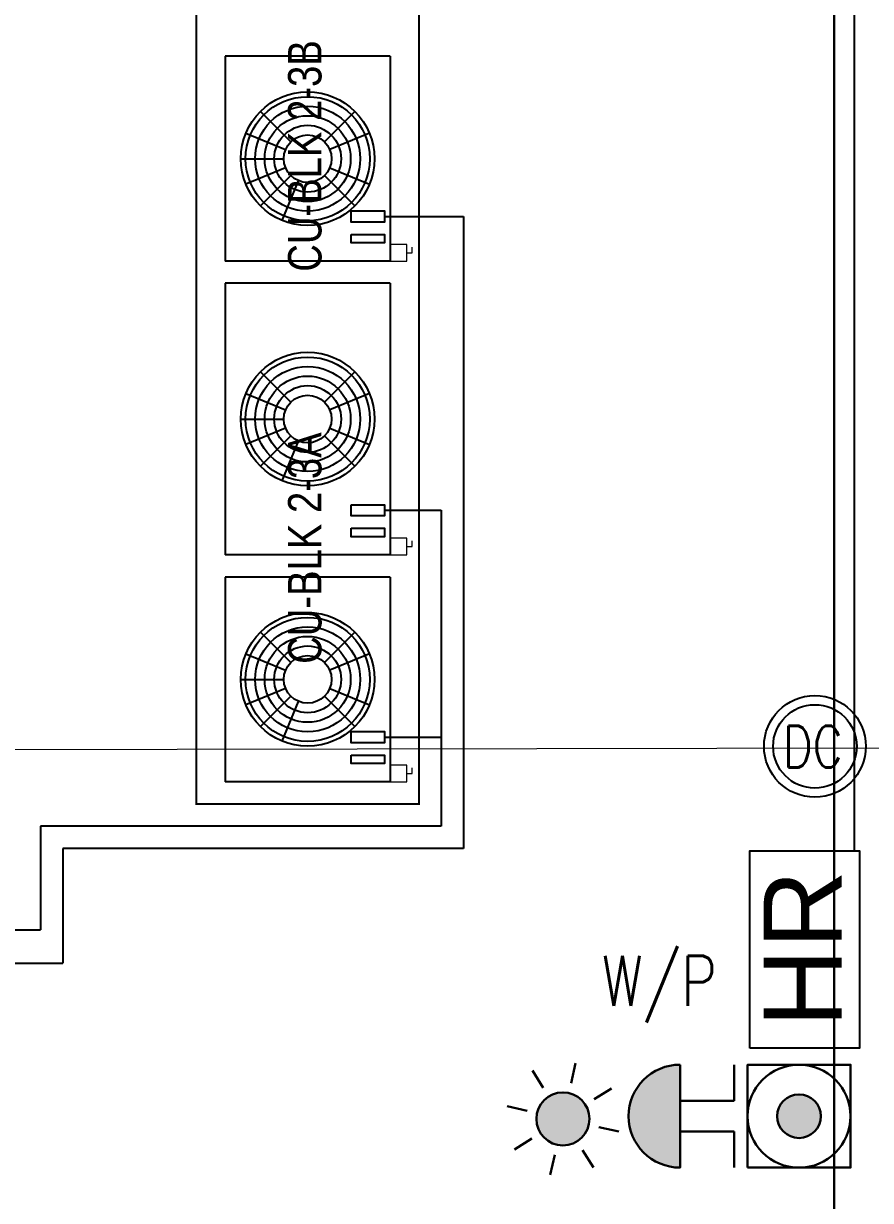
# Model space of a CAD drawing. Header units: millimetres. Extents: x -47219 to 440296, y -79832 to 7189.
# Drawn here: x 49500 to 53303, y -55616 to -50327 of the extents above; entities that cross this region are included whole.
import ezdxf

# ---------------------------------------------------------------- set-up
doc = ezdxf.new("R2010")
doc.units = ezdxf.units.MM
doc.linetypes.add('IMPORT-FIRE_ALARM', pattern=[0])
for name, color, linetype, lineweight in [('BLK_2 - 3RD STOREY  LOWER ROOF PLAN-archi clean_25 SEPT 2024$0$A-_WALL----_E', 8, 'Continuous', 9), ('BLK_2 - 3RD STOREY  LOWER ROOF PLAN-archi clean_25 SEPT 2024$0$M-ACMV TEXT', 8, 'Continuous', 5), ('BLK_2 - 3RD STOREY  LOWER ROOF PLAN-archi clean_25 SEPT 2024$0$M-ACMV_Control Panel', 8, 'Continuous', 20), ('BLK_2 - 3RD STOREY  LOWER ROOF PLAN-archi clean_25 SEPT 2024$0$M-ACMV_Power', 8, 'BLK_2 - 3RD STOREY  LOWER ROOF PLAN-archi clean_25 SEPT 2024$0$REFRIGERANT', 0), ('M-_FIREALAM_E-', 1, 'IMPORT-FIRE_ALARM', 30), ('M-_SPRKPIEX_E-', 1, 'Continuous', 30)]:
    doc.layers.add(name, color=color, linetype=linetype, lineweight=lineweight)
for name, color, linetype in [('BLK_2 - 3RD STOREY  LOWER ROOF PLAN-archi clean_25 SEPT 2024$0$M-_ACON-MVEN-_N', 8, 'Continuous'), ('BLK_2 - 3RD STOREY  LOWER ROOF PLAN-archi clean_25 SEPT 2024$0$M-ACMV_Condensing Unit', 8, 'Continuous'), ('BLK_2 - 3RD STOREY  LOWER ROOF PLAN-archi clean_25 SEPT 2024$0$M-ACMV_Plinth', 8, 'Continuous'), ('BLK_2 - 3RD STOREY  LOWER ROOF PLAN-archi clean_25 SEPT 2024$0$M-ACMV_Ref Pipe', 8, 'BLK_2 - 3RD STOREY  LOWER ROOF PLAN-archi clean_25 SEPT 2024$0$500-1-RP'), ('M-FIRE----_E-', 12, 'Continuous'), ('M-HOSEREEL_E-', 1, 'Continuous'), ('M_HR PIPE', 3, 'Continuous')]:
    doc.layers.add(name, color=color, linetype=linetype)
doc.styles.add('BLK_2 - 3RD STOREY  LOWER ROOF PLAN-archi clean_25 SEPT 2024$0$Arial Narrow', font='ARIALN.TTF', dxfattribs={"height": 625})
doc.styles.add('BLK_2 - 3RD STOREY  LOWER ROOF PLAN-archi clean_25 SEPT 2024$0$Standard', font='txt')
doc.styles.add('Simplex', font='SIMPLEX.shx', dxfattribs={"width": 0.8, "height": 2.5})
doc.styles.get("Standard").update_dxf_attribs({"font": 'arial.ttf'})
doc.styles.add('TW_Romans', font='romans.shx', dxfattribs={"width": 0.8})
doc.linetypes.add('BLK_2 - 3RD STOREY  LOWER ROOF PLAN-archi clean_25 SEPT 2024$0$500-1-RP', pattern='A,0.75,-0.5,0.75,-0.5,0.75,-0.5,0.75,-1.7,["RP",BLK_2 - 3RD STOREY  LOWER ROOF PLAN-archi clean_25 SEPT 2024$0$Standard,S=1,R=0,X=-1,Y=-0.5],-1.7', length=7.9)
doc.linetypes.add('BLK_2 - 3RD STOREY  LOWER ROOF PLAN-archi clean_25 SEPT 2024$0$REFRIGERANT', pattern='A,15,-5.08,["R",BLK_2 - 3RD STOREY  LOWER ROOF PLAN-archi clean_25 SEPT 2024$0$Standard,S=2.54,R=0,X=-2.54,Y=-1.27],-5.08', length=25.16)

# ---------------------------------------------------------------- blocks, each defined once
blk = doc.blocks.new('HR')
at = {"layer": 'M-HOSEREEL_E-'}
blk.add_lwpolyline([(-443.4, 492.4), (443.4, 492.4), (443.4, 0), (-443.4, 0)], close=True, dxfattribs=at)
blk.add_text('HR', height=350, dxfattribs=at).set_placement((-350, 80))
blk = doc.blocks.new('Extinguisher')
at = {"layer": 'M-FIRE----_E-'}
for radius in [238, 195.4]:
    blk.add_circle((0, 0), radius, dxfattribs=at)
at = {"color": 7, "style": 'TW_Romans', "width": 0.8}
blk.add_text('DC', height=195, dxfattribs=at).set_placement((-151, -98.4))
blk = doc.blocks.new('NW_BELL_WP')
h = blk.add_hatch(color=0)
h.dxf.hatch_style = 1
h.paths.add_polyline_path([(313.9, 0, 1), (-295.4, 0)])
at = {"color": 0, "linetype": 'Continuous', "lineweight": -2}
for p, q in [((-82.2, 0), (-82.2, -319.9)), ((100.7, 0), (100.7, -319.9)), ((-82.2, -319.9), (-295.4, -319.9)), ((313.9, -319.9), (100.7, -319.9))]:
    blk.add_line(p, q, dxfattribs=at)
blk.add_lwpolyline([(313.9, 0, 1), (-295.4, 0)], format="xyb", close=True, dxfattribs=at)
blk = doc.blocks.new('NW_MCP_WP')
h = blk.add_hatch(color=0)
h.dxf.hatch_style = 1
h.paths.add_polyline_path([(129.3, 0, 1), (-129.3, 0, 1)])
at = {"color": 0, "linetype": 'Continuous', "lineweight": -2, "elevation": 0}
blk.add_lwpolyline([(-304.7, 304.7), (-304.7, -304.7), (304.7, -304.7), (304.7, 304.7)], close=True, dxfattribs=at)
at = {"color": 0, "linetype": 'Continuous', "lineweight": -2}
blk.add_circle((0, 0), 304.7, dxfattribs=at)
blk.add_circle((0, 0), 129.3)
blk = doc.blocks.new('NW_STROBE_WP')
h = blk.add_hatch(color=0)
h.dxf.hatch_style = 1
h.paths.add_polyline_path([(210.3, 0, 1), (-210.3, 0, 1)])
at = {"color": 0, "linetype": 'Continuous', "lineweight": -2}
for p, q in [((0, 454), (0, 291.5)), ((-321.1, 321.1), (-206.2, 206.2)), ((321.1, 321.1), (206.2, 206.2)), ((291.5, 0), (454, 0)), ((-454, 0), (-291.5, 0)), ((-206.2, -206.2), (-321.1, -321.1)), ((206.2, -206.2), (321.1, -321.1)), ((0, -291.5), (0, -454))]:
    blk.add_line(p, q, dxfattribs=at)
blk.add_circle((0, 0), 210.3, dxfattribs=at)
blk = doc.blocks.new('BLK_2 - 3RD STOREY  LOWER ROOF PLAN-archi clean_25 SEPT 2024$0$PUCY')
at = {"layer": 'BLK_2 - 3RD STOREY  LOWER ROOF PLAN-archi clean_25 SEPT 2024$0$M-_ACON-MVEN-_N', "ltscale": 100}
for p, q in [((1101652.8, 56602.9), (1101652.8, 55862.9)), ((1101652.8, 56602.9), (1102572.8, 56602.9)), ((1102572.8, 56602.9), (1102572.8, 55862.9)), ((1101998, 56510.1), (1102071.8, 56331.9)), ((1102153.8, 56331.9), (1102227.6, 56510.1)), ((1102037, 56308.7), (1101900.6, 56445.1)), ((1102188.5, 56308.7), (1102324.9, 56445.1)), ((1102389.9, 56118.1), (1102211.8, 56191.9)), ((1101900.6, 56020.8), (1102037, 56157.2)), ((1101998, 55955.8), (1102071.8, 56134)), ((1102112.8, 55932.9), (1102112.8, 56125.8)), ((1102153.8, 56134), (1102227.6, 55955.8)), ((1102324.9, 56020.8), (1102188.5, 56157.2)), ((1101652.8, 55862.9), (1102572.8, 55862.9))]:
    blk.add_line(p, q, dxfattribs=at)
at = {"layer": 'BLK_2 - 3RD STOREY  LOWER ROOF PLAN-archi clean_25 SEPT 2024$0$M-_ACON-MVEN-_N'}
for points in [[(1102347.8, 56427.9), (1102347.8, 56577.9), (1102397.8, 56577.9), (1102397.8, 56427.9)], [(1102454, 56427.9), (1102454, 56577.9), (1102491.5, 56577.9), (1102491.5, 56427.9)]]:
    blk.add_lwpolyline(points, close=True, dxfattribs=at)
at = {"layer": 'BLK_2 - 3RD STOREY  LOWER ROOF PLAN-archi clean_25 SEPT 2024$0$M-_ACON-MVEN-_N', "ltscale": 100}
for radius in [300, 278.6, 235.7, 192.9, 192.9, 150, 107.1]:
    blk.add_circle((1102112.8, 56232.9), radius, dxfattribs=at)
blk = doc.blocks.new('BLK_2 - 3RD STOREY  LOWER ROOF PLAN-archi clean_25 SEPT 2024$0$A$C8dc4c4a2')
at = {"layer": 'BLK_2 - 3RD STOREY  LOWER ROOF PLAN-archi clean_25 SEPT 2024$0$M-ACMV_Control Panel'}
blk.add_lwpolyline([(0, 37.5), (0, -37.5), (75, -37.5), (75, 37.5)], close=True, dxfattribs=at)
blk.add_lwpolyline([(75, 0), (100, 0), (100, 25)], dxfattribs=at)
blk = doc.blocks.new('BLK_2 - 3RD STOREY  LOWER ROOF PLAN-archi clean_25 SEPT 2024$0$A$C85aab3c4')
at = {"layer": 'BLK_2 - 3RD STOREY  LOWER ROOF PLAN-archi clean_25 SEPT 2024$0$M-ACMV_Condensing Unit', "ltscale": 100}
for p, q in [((-610, 0), (-610, -740)), ((-610, 0), (610, 0)), ((610, 0), (610, -740)), ((-114.8, -92.8), (-41, -271)), ((41, -271), (114.8, -92.8)), ((-75.8, -294.2), (-212.1, -157.9)), ((75.8, -294.2), (212.1, -157.9)), ((277.2, -484.8), (99, -411)), ((-212.1, -582.1), (-75.8, -445.8)), ((-114.8, -647.2), (-41, -469)), ((41, -469), (114.8, -647.2)), ((212.1, -582.1), (75.8, -445.8)), ((0, -670), (0, -477.1)), ((-610, -740), (610, -740))]:
    blk.add_line(p, q, dxfattribs=at)
at = {"layer": 'BLK_2 - 3RD STOREY  LOWER ROOF PLAN-archi clean_25 SEPT 2024$0$M-ACMV_Condensing Unit'}
for points in [[(385, -175), (385, -25), (435, -25), (435, -175)], [(491.2, -175), (491.2, -25), (528.7, -25), (528.7, -175)]]:
    blk.add_lwpolyline(points, close=True, dxfattribs=at)
at = {"layer": 'BLK_2 - 3RD STOREY  LOWER ROOF PLAN-archi clean_25 SEPT 2024$0$M-ACMV_Condensing Unit', "ltscale": 100}
for radius in [300, 278.6, 235.7, 192.9, 192.9, 150, 107.1]:
    blk.add_circle((0, -370), radius, dxfattribs=at)
blk = doc.blocks.new('BLK_2 - 3RD STOREY  LOWER ROOF PLAN-archi clean_25 SEPT 2024$0$mep roof 1')
at = {"layer": 'BLK_2 - 3RD STOREY  LOWER ROOF PLAN-archi clean_25 SEPT 2024$0$M-ACMV_Plinth', "const_width": 10}
blk.add_lwpolyline([(-13298.4, -36209.7), (-13298.4, -31409.7), (-12298.4, -31409.7), (-12298.4, -36209.7)], close=True, dxfattribs=at)
blk.add_lwpolyline([(-13298.4, -36209.7), (-13298.4, -31409.7), (-12298.4, -31409.7), (-12298.4, -36209.7)], close=True, dxfattribs=at)
at = {"layer": 'BLK_2 - 3RD STOREY  LOWER ROOF PLAN-archi clean_25 SEPT 2024$0$M-ACMV_Ref Pipe', "ltscale": 0.25}
for p, q in [((-12453.4, -33569.7), (-12098.4, -33569.7)), ((-12098.4, -33569.7), (-12098.4, -36409.7)), ((-12453.4, -34889.7), (-12198.4, -34889.7)), ((-12198.4, -34889.7), (-12198.4, -36309.7)), ((-12453.4, -35909.7), (-12198.4, -35909.7)), ((-13998.4, -36309.7), (-13998.4, -36775)), ((-12198.4, -36309.7), (-13998.4, -36309.7)), ((-13898.4, -36409.7), (-13898.4, -36925)), ((-12098.4, -36409.7), (-13898.4, -36409.7)), ((-14350, -36775), (-13998.4, -36775)), ((-14350, -36925), (-13898.4, -36925))]:
    blk.add_line(p, q, dxfattribs=at)
at = {"layer": 'BLK_2 - 3RD STOREY  LOWER ROOF PLAN-archi clean_25 SEPT 2024$0$M-ACMV_Condensing Unit', "ltscale": 100, "rotation": 270}
for p in [(-69031.3, 1068803.1), (-69031.3, 1066463.1)]:
    blk.add_blockref('BLK_2 - 3RD STOREY  LOWER ROOF PLAN-archi clean_25 SEPT 2024$0$PUCY', p, dxfattribs=at)
at = {"layer": 'BLK_2 - 3RD STOREY  LOWER ROOF PLAN-archi clean_25 SEPT 2024$0$M-ACMV_Condensing Unit', "rotation": 270}
blk.add_blockref('BLK_2 - 3RD STOREY  LOWER ROOF PLAN-archi clean_25 SEPT 2024$0$A$C85aab3c4', (-12428.4, -34479.7), dxfattribs=at)
at = {"layer": 'BLK_2 - 3RD STOREY  LOWER ROOF PLAN-archi clean_25 SEPT 2024$0$M-ACMV_Power'}
for p in [(-12428.4, -33732.2), (-12428.4, -35052.2), (-12428.4, -36072.2)]:
    blk.add_blockref('BLK_2 - 3RD STOREY  LOWER ROOF PLAN-archi clean_25 SEPT 2024$0$A$C8dc4c4a2', p, dxfattribs=at)
at = {"layer": 'BLK_2 - 3RD STOREY  LOWER ROOF PLAN-archi clean_25 SEPT 2024$0$M-ACMV TEXT', "char_height": 150, "width": 1401.139, "attachment_point": 1, "rotation": 90, "style": 'BLK_2 - 3RD STOREY  LOWER ROOF PLAN-archi clean_25 SEPT 2024$0$Arial Narrow'}
for s, insert in [('CU-BLK 2-3B', (-12886.4, -33817.7)), ('CU-BLK 2-3A', (-12886.4, -35579.9))]:
    blk.add_mtext(s, dxfattribs=dict(at, insert=insert))
blk = doc.blocks.new('BLK_2 - 3RD STOREY  LOWER ROOF PLAN-archi clean_25 SEPT 2024')
at = {"layer": 'BLK_2 - 3RD STOREY  LOWER ROOF PLAN-archi clean_25 SEPT 2024$0$A-_WALL----_E'}
blk.add_line((-99116.9, -96352.4), (-59522.1, -96272.6), dxfattribs=at)
blk.add_blockref('BLK_2 - 3RD STOREY  LOWER ROOF PLAN-archi clean_25 SEPT 2024$0$mep roof 1', (-67744.8, -60352.4), dxfattribs=at)

msp = doc.modelspace()

# ---------------------------------------------------------------- linework, layer by layer
at = {"layer": 'M-_SPRKPIEX_E-'}
msp.add_line((53139.4, -49013.9), (53139.4, -56084.3), dxfattribs=at)
at = {"layer": 'M_HR PIPE'}
msp.add_line((53230.2, -49114.7), (53230.2, -54044.7), dxfattribs=at)

# ---------------------------------------------------------------- block references
at = {"layer": 'M-_FIREALAM_E-'}
for name, p, xscale, yscale, zscale, rotation in [('NW_STROBE_WP', (51921.6, -55249.7), 0.5669052631511349, 0.5669052631511349, 0.5669052631511349, 212.156905543969), ('NW_BELL_WP', (52447.8, -55244.4), 0.7592566146075311, 0.7592566146075311, 0.7592566146075311, 90), ('NW_MCP_WP', (52982, -55237.5), 0.7592566146075311, 0.7592566146075311, 0.7592566146075311, 90)]:
    msp.add_blockref(name, p, dxfattribs=dict(at, xscale=xscale, yscale=yscale, zscale=zscale, rotation=rotation))
at = {"layer": 'M-_SPRKPIEX_E-'}
msp.add_blockref('BLK_2 - 3RD STOREY  LOWER ROOF PLAN-archi clean_25 SEPT 2024', (131318.5, 42727.7), dxfattribs=at)
at = {"layer": 'M-FIRE----_E-', "xscale": 0.9600000000000002, "yscale": 0.9600000000000002, "zscale": 0.9600000000000002}
msp.add_blockref('Extinguisher', (53053.3, -53575.7), dxfattribs=at)
at = {"layer": 'M-HOSEREEL_E-', "rotation": 90}
msp.add_blockref('HR', (53253.3, -54488.1), dxfattribs=at)

# ---------------------------------------------------------------- texts
at = {"layer": 'M-_FIREALAM_E-', "insert": (52096.2, -54516.7), "char_height": 225, "width": 2950.607, "attachment_point": 1, "style": 'Simplex'}
msp.add_mtext('W/P', dxfattribs=at)

doc.saveas('drawing.dxf')
